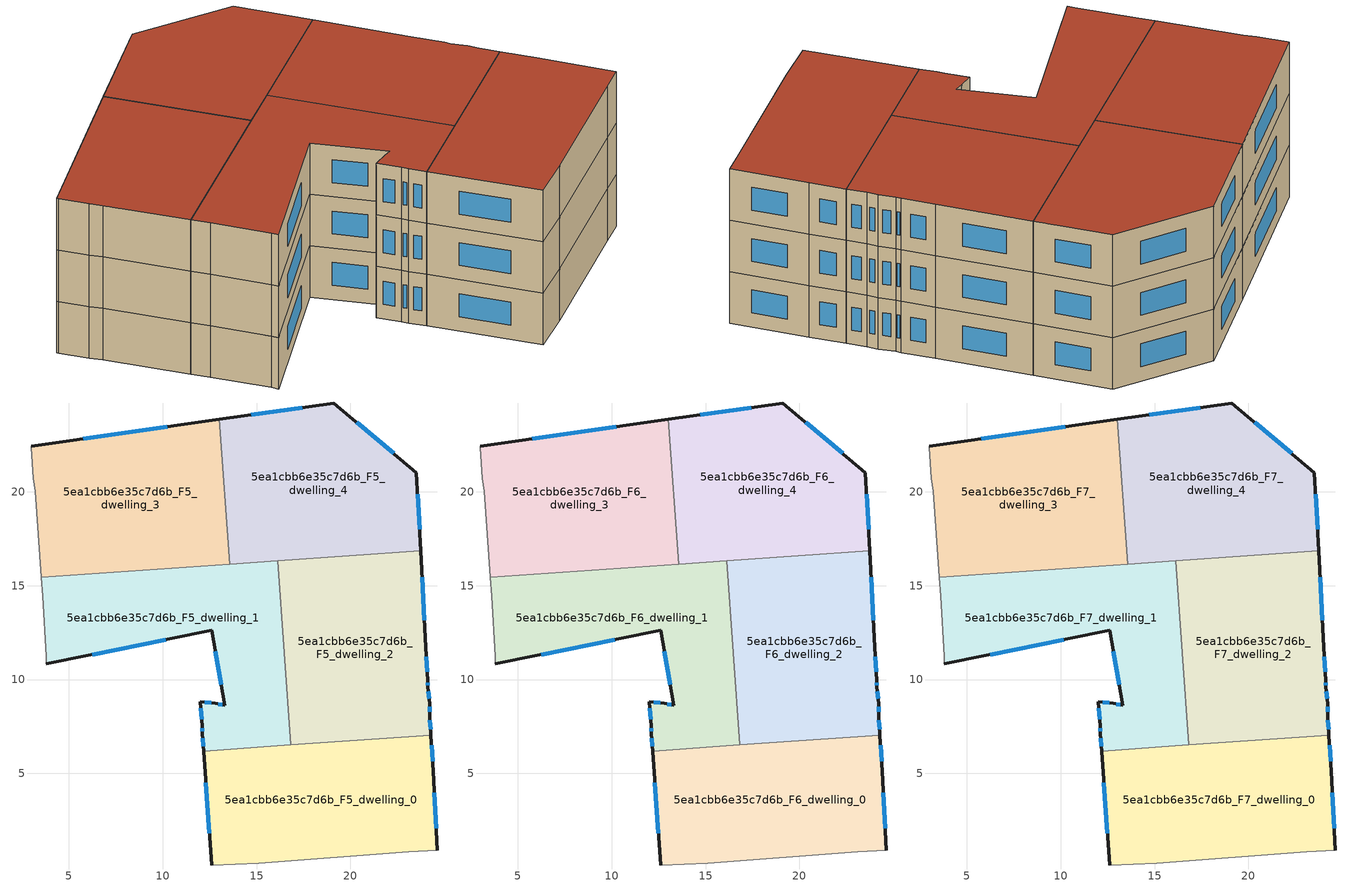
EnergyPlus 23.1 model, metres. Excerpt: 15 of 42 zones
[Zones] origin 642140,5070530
5ea1cbb6e35c7d6b_F5_dwelling_0
 floor to 5ea1cbb6e35c7d6b_F4_dwelling_0 (EU_floor_Construction): 24.29,7.04 24.42,5.12 24.62,0.92 23.12,0.82 15.11,0.22 12.61,0.12 12.18,6.19 z15
 wall outside (EU_wall_Construction): 12.18,6.19 12.61,0.12 / 24.62,0.92 24.42,5.12 24.29,7.04 z15:18
 wall adiabatic (EU_wall_Construction): 12.61,0.12 15.11,0.22 23.12,0.82 24.62,0.92 z15:18
 wall to 5ea1cbb6e35c7d6b_F5_dwelling_2 (EU_wall_Construction): 24.29,7.04 16.83,6.51 z15:18
 wall to 5ea1cbb6e35c7d6b_F5_dwelling_1 (EU_wall_Construction): 16.82,6.51 12.18,6.19 z15:18
 window (EU_Window_Construction): 12.3,4.51 12.49,1.8 / 24.38,5.65 24.33,6.51 / 24.56,2.08 24.47,3.96 z15.83:17.17
5ea1cbb6e35c7d6b_F5_dwelling_1
 floor to 5ea1cbb6e35c7d6b_F4_dwelling_1 (EU_floor_Construction): 16.13,16.33 16.82,6.51 12.18,6.19 12.11,7.12 12.11,7.52 12.01,8.83 12.81,8.72 13.31,8.62 12.61,12.63 3.81,10.83 3.81,11.23 3.61,14.43 3.53,15.44 z15
 wall outside (EU_wall_Construction): 3.81,10.83 12.61,12.63 13.31,8.62 12.81,8.72 12.01,8.83 12.11,7.52 12.11,7.12 12.18,6.19 z15:18
 wall adiabatic (EU_wall_Construction): 3.53,15.44 3.61,14.43 3.81,11.23 3.81,10.83 z15:18
 wall to 5ea1cbb6e35c7d6b_F5_dwelling_2 (EU_wall_Construction): 16.82,6.51 16.13,16.33 z15:18
 wall to 5ea1cbb6e35c7d6b_F5_dwelling_3 (EU_wall_Construction): 13.56,16.15 3.53,15.44 z15:18
 wall to 5ea1cbb6e35c7d6b_F5_dwelling_4 (EU_wall_Construction): 16.13,16.33 13.56,16.15 z15:18
 window (EU_Window_Construction): 12.11,7.41 12.11,7.23 / 12.04,8.46 12.08,7.88 / 12.59,8.75 12.23,8.8 / 13.17,8.65 12.95,8.7 / 12.8,11.52 13.12,9.73 / 6.24,11.33 10.17,12.13 / 12.13,6.86 12.16,6.45 z15.83:17.17
5ea1cbb6e35c7d6b_F5_dwelling_2
 floor to 5ea1cbb6e35c7d6b_F4_dwelling_2 (EU_floor_Construction): 23.74,16.86 24.02,11.72 24.12,9.92 24.12,9.62 24.22,8.72 24.22,8.12 24.29,7.04 16.82,6.51 16.13,16.33 z15
 wall outside (EU_wall_Construction): 24.29,7.04 24.22,8.12 24.22,8.72 24.12,9.62 24.12,9.92 24.02,11.72 23.74,16.86 z15:18
 wall to 5ea1cbb6e35c7d6b_F5_dwelling_4 (EU_wall_Construction): 23.74,16.86 16.13,16.33 z15:18
 window (EU_Window_Construction): 24.27,7.34 24.24,7.82 / 23.94,13.15 23.82,15.44 / 24.09,10.42 24.05,11.22 / 24.12,9.71 24.12,9.84 / 24.19,8.97 24.15,9.37 / 24.22,8.29 24.22,8.55 z15.83:17.17
5ea1cbb6e35c7d6b_F5_dwelling_3
 floor to 5ea1cbb6e35c7d6b_F4_dwelling_3 (EU_floor_Construction): 13.02,23.87 13.56,16.15 3.53,15.44 3.21,20.04 3.11,20.74 3.01,22.34 3.01,22.44 z15
 wall outside (EU_wall_Construction): 13.02,23.87 3.01,22.44 z15:18
 wall adiabatic (EU_wall_Construction): 3.01,22.44 3.01,22.34 3.11,20.74 3.21,20.04 3.53,15.44 z15:18
 wall to 5ea1cbb6e35c7d6b_F5_dwelling_4 (EU_wall_Construction): 13.56,16.15 13.02,23.87 z15:18
 window (EU_Window_Construction): 10.25,23.47 5.78,22.83 z15.83:17.17
5ea1cbb6e35c7d6b_F5_dwelling_4
 floor to 5ea1cbb6e35c7d6b_F4_dwelling_4 (EU_floor_Construction): 23.52,21.03 23.74,16.86 13.56,16.15 13.02,23.87 19.12,24.74 z15
 wall outside (EU_wall_Construction): 23.74,16.86 23.52,21.03 19.12,24.74 13.02,23.87 z15:18
 window (EU_Window_Construction): 17.43,24.49 14.71,24.11 / 22.3,22.06 20.34,23.71 / 23.68,18.02 23.58,19.88 z15.83:17.17
5ea1cbb6e35c7d6b_F6_dwelling_0
 floor to 5ea1cbb6e35c7d6b_F5_dwelling_0 (EU_floor_Construction): 24.29,7.04 24.42,5.12 24.62,0.92 23.12,0.82 15.11,0.22 12.61,0.12 12.18,6.19 z18
 wall outside (EU_wall_Construction): 12.18,6.19 12.61,0.12 / 24.62,0.92 24.42,5.12 24.29,7.04 z18:21
 wall adiabatic (EU_wall_Construction): 12.61,0.12 15.11,0.22 23.12,0.82 24.62,0.92 z18:21
 wall to 5ea1cbb6e35c7d6b_F6_dwelling_2 (EU_wall_Construction): 24.29,7.04 16.83,6.51 z18:21
 wall to 5ea1cbb6e35c7d6b_F6_dwelling_1 (EU_wall_Construction): 16.82,6.51 12.18,6.19 z18:21
 window (EU_Window_Construction): 12.3,4.51 12.49,1.8 / 24.38,5.65 24.33,6.51 / 24.56,2.08 24.47,3.96 z18.83:20.17
5ea1cbb6e35c7d6b_F6_dwelling_1
 floor to 5ea1cbb6e35c7d6b_F5_dwelling_1 (EU_floor_Construction): 16.13,16.33 16.82,6.51 12.18,6.19 12.11,7.12 12.11,7.52 12.01,8.83 12.81,8.72 13.31,8.62 12.61,12.63 3.81,10.83 3.81,11.23 3.61,14.43 3.53,15.44 z18
 wall outside (EU_wall_Construction): 3.81,10.83 12.61,12.63 13.31,8.62 12.81,8.72 12.01,8.83 12.11,7.52 12.11,7.12 12.18,6.19 z18:21
 wall adiabatic (EU_wall_Construction): 3.53,15.44 3.61,14.43 3.81,11.23 3.81,10.83 z18:21
 wall to 5ea1cbb6e35c7d6b_F6_dwelling_2 (EU_wall_Construction): 16.82,6.51 16.13,16.33 z18:21
 wall to 5ea1cbb6e35c7d6b_F6_dwelling_3 (EU_wall_Construction): 13.56,16.15 3.53,15.44 z18:21
 wall to 5ea1cbb6e35c7d6b_F6_dwelling_4 (EU_wall_Construction): 16.13,16.33 13.56,16.15 z18:21
 window (EU_Window_Construction): 12.11,7.41 12.11,7.23 / 12.04,8.46 12.08,7.88 / 12.59,8.75 12.23,8.8 / 13.17,8.65 12.95,8.7 / 12.8,11.52 13.12,9.73 / 6.24,11.33 10.17,12.13 / 12.13,6.86 12.16,6.45 z18.83:20.17
5ea1cbb6e35c7d6b_F6_dwelling_2
 floor to 5ea1cbb6e35c7d6b_F5_dwelling_2 (EU_floor_Construction): 23.74,16.86 24.02,11.72 24.12,9.92 24.12,9.62 24.22,8.72 24.22,8.12 24.29,7.04 16.82,6.51 16.13,16.33 z18
 wall outside (EU_wall_Construction): 24.29,7.04 24.22,8.12 24.22,8.72 24.12,9.62 24.12,9.92 24.02,11.72 23.74,16.86 z18:21
 wall to 5ea1cbb6e35c7d6b_F6_dwelling_4 (EU_wall_Construction): 23.74,16.86 16.13,16.33 z18:21
 window (EU_Window_Construction): 24.27,7.34 24.24,7.82 / 23.94,13.15 23.82,15.44 / 24.09,10.42 24.05,11.22 / 24.12,9.71 24.12,9.84 / 24.19,8.97 24.15,9.37 / 24.22,8.29 24.22,8.55 z18.83:20.17
5ea1cbb6e35c7d6b_F6_dwelling_3
 floor to 5ea1cbb6e35c7d6b_F5_dwelling_3 (EU_floor_Construction): 13.02,23.87 13.56,16.15 3.53,15.44 3.21,20.04 3.11,20.74 3.01,22.34 3.01,22.44 z18
 wall outside (EU_wall_Construction): 13.02,23.87 3.01,22.44 z18:21
 wall adiabatic (EU_wall_Construction): 3.01,22.44 3.01,22.34 3.11,20.74 3.21,20.04 3.53,15.44 z18:21
 wall to 5ea1cbb6e35c7d6b_F6_dwelling_4 (EU_wall_Construction): 13.56,16.15 13.02,23.87 z18:21
 window (EU_Window_Construction): 10.25,23.47 5.78,22.83 z18.83:20.17
5ea1cbb6e35c7d6b_F6_dwelling_4
 floor to 5ea1cbb6e35c7d6b_F5_dwelling_4 (EU_floor_Construction): 23.52,21.03 23.74,16.86 13.56,16.15 13.02,23.87 19.12,24.74 z18
 wall outside (EU_wall_Construction): 23.74,16.86 23.52,21.03 19.12,24.74 13.02,23.87 z18:21
 window (EU_Window_Construction): 17.43,24.49 14.71,24.11 / 22.3,22.06 20.34,23.71 / 23.68,18.02 23.58,19.88 z18.83:20.17
5ea1cbb6e35c7d6b_F7_dwelling_0
 floor to 5ea1cbb6e35c7d6b_F6_dwelling_0 (EU_floor_Construction): 24.29,7.04 24.42,5.12 24.62,0.92 23.12,0.82 15.11,0.22 12.61,0.12 12.18,6.19 z21
 wall outside (EU_wall_Construction): 12.18,6.19 12.61,0.12 / 24.62,0.92 24.42,5.12 24.29,7.04 z21:24
 wall adiabatic (EU_wall_Construction): 12.61,0.12 15.11,0.22 23.12,0.82 24.62,0.92 z21:24
 wall to 5ea1cbb6e35c7d6b_F7_dwelling_2 (EU_wall_Construction): 24.29,7.04 16.83,6.51 z21:24
 wall to 5ea1cbb6e35c7d6b_F7_dwelling_1 (EU_wall_Construction): 16.82,6.51 12.18,6.19 z21:24
 window (EU_Window_Construction): 12.3,4.51 12.49,1.8 / 24.38,5.65 24.33,6.51 / 24.56,2.08 24.47,3.96 z21.83:23.17
 roof outside (EU_roof_Construction): 24.62,0.92 24.42,5.12 24.29,7.04 12.18,6.19 12.61,0.12 15.11,0.22 23.12,0.82 z24
5ea1cbb6e35c7d6b_F7_dwelling_1
 floor to 5ea1cbb6e35c7d6b_F6_dwelling_1 (EU_floor_Construction): 16.13,16.33 16.82,6.51 12.18,6.19 12.11,7.12 12.11,7.52 12.01,8.83 12.81,8.72 13.31,8.62 12.61,12.63 3.81,10.83 3.81,11.23 3.61,14.43 3.53,15.44 z21
 wall outside (EU_wall_Construction): 3.81,10.83 12.61,12.63 13.31,8.62 12.81,8.72 12.01,8.83 12.11,7.52 12.11,7.12 12.18,6.19 z21:24
 wall adiabatic (EU_wall_Construction): 3.53,15.44 3.61,14.43 3.81,11.23 3.81,10.83 z21:24
 wall to 5ea1cbb6e35c7d6b_F7_dwelling_2 (EU_wall_Construction): 16.82,6.51 16.13,16.33 z21:24
 wall to 5ea1cbb6e35c7d6b_F7_dwelling_3 (EU_wall_Construction): 13.56,16.15 3.53,15.44 z21:24
 wall to 5ea1cbb6e35c7d6b_F7_dwelling_4 (EU_wall_Construction): 16.13,16.33 13.56,16.15 z21:24
 window (EU_Window_Construction): 12.11,7.41 12.11,7.23 / 12.04,8.46 12.08,7.88 / 12.59,8.75 12.23,8.8 / 13.17,8.65 12.95,8.7 / 12.8,11.52 13.12,9.73 / 6.24,11.33 10.17,12.13 / 12.13,6.86 12.16,6.45 z21.83:23.17
 roof outside (EU_roof_Construction): 16.82,6.51 16.13,16.33 3.53,15.44 3.61,14.43 3.81,11.23 3.81,10.83 12.61,12.63 13.31,8.62 12.81,8.72 12.01,8.83 12.11,7.52 12.11,7.12 12.18,6.19 z24
5ea1cbb6e35c7d6b_F7_dwelling_2
 floor to 5ea1cbb6e35c7d6b_F6_dwelling_2 (EU_floor_Construction): 23.74,16.86 24.02,11.72 24.12,9.92 24.12,9.62 24.22,8.72 24.22,8.12 24.29,7.04 16.82,6.51 16.13,16.33 z21
 wall outside (EU_wall_Construction): 24.29,7.04 24.22,8.12 24.22,8.72 24.12,9.62 24.12,9.92 24.02,11.72 23.74,16.86 z21:24
 wall to 5ea1cbb6e35c7d6b_F7_dwelling_4 (EU_wall_Construction): 23.74,16.86 16.13,16.33 z21:24
 window (EU_Window_Construction): 24.27,7.34 24.24,7.82 / 23.94,13.15 23.82,15.44 / 24.09,10.42 24.05,11.22 / 24.12,9.71 24.12,9.84 / 24.19,8.97 24.15,9.37 / 24.22,8.29 24.22,8.55 z21.83:23.17
 roof outside (EU_roof_Construction): 24.29,7.04 24.22,8.12 24.22,8.72 24.12,9.62 24.12,9.92 24.02,11.72 23.74,16.86 16.13,16.33 16.82,6.51 z24
5ea1cbb6e35c7d6b_F7_dwelling_3
 floor to 5ea1cbb6e35c7d6b_F6_dwelling_3 (EU_floor_Construction): 13.02,23.87 13.56,16.15 3.53,15.44 3.21,20.04 3.11,20.74 3.01,22.34 3.01,22.44 z21
 wall outside (EU_wall_Construction): 13.02,23.87 3.01,22.44 z21:24
 wall adiabatic (EU_wall_Construction): 3.01,22.44 3.01,22.34 3.11,20.74 3.21,20.04 3.53,15.44 z21:24
 wall to 5ea1cbb6e35c7d6b_F7_dwelling_4 (EU_wall_Construction): 13.56,16.15 13.02,23.87 z21:24
 window (EU_Window_Construction): 10.25,23.47 5.78,22.83 z21.83:23.17
 roof outside (EU_roof_Construction): 13.56,16.15 13.02,23.87 3.01,22.44 3.01,22.34 3.11,20.74 3.21,20.04 3.53,15.44 z24
5ea1cbb6e35c7d6b_F7_dwelling_4
 floor to 5ea1cbb6e35c7d6b_F6_dwelling_4 (EU_floor_Construction): 23.52,21.03 23.74,16.86 13.56,16.15 13.02,23.87 19.12,24.74 z21
 wall outside (EU_wall_Construction): 23.74,16.86 23.52,21.03 19.12,24.74 13.02,23.87 z21:24
 window (EU_Window_Construction): 17.43,24.49 14.71,24.11 / 22.3,22.06 20.34,23.71 / 23.68,18.02 23.58,19.88 z21.83:23.17
 roof outside (EU_roof_Construction): 23.74,16.86 23.52,21.03 19.12,24.74 13.02,23.87 13.56,16.15 z24
[Building]
EU S2 Campaign: North Axis=0; Terrain=City; Solar Distribution=FullExterior
[Site:Location]
Lyon-Bron: Latitude=45.75; Longitude=5; Time Zone=1; Elevation=198
[SizingPeriod:WeatherFileDays]
AnnualSizingPeriod: Begin Month=1; Begin Day of Month=1; End Month=12; End Day of Month=31; Day of Week for Start Day=Monday; Use Weather File Daylight Saving Period=No; Use Weather File Rain and Snow Indicators=No
[MATERIAL]
EU_InternalMass_Material: Roughness=MediumRough; Thickness=0.1; Conductivity=1; Density=1800; Specific Heat=900; Thermal Absorptance=0.9; Solar Absorptance=0.7; Visible Absorptance=0.7
[MATERIAL:NOMASS] Roughness=MediumRough; Thermal Absorptance=0.9; Solar Absorptance=0.7; Visible Absorptance=0.7
Name | Thermal Resistance
EU_wall_NoMass | 1.97775
EU_roof_NoMass | 1.81626
EU_floor_NoMass | 1.84812
[WINDOWMATERIAL:SIMPLEGLAZINGSYSTEM]
EU_Window_SimpleGlazing: UFactor=3.27502; Solar Heat Gain Coefficient=0.76; Visible Transmittance=0.76
[CONSTRUCTION]
EU_wall_Construction: EU_wall_NoMass
EU_roof_Construction: EU_roof_NoMass
EU_floor_Construction: EU_floor_NoMass
EU_Window_Construction: EU_Window_SimpleGlazing
EU_InternalMass_Construction: EU_InternalMass_Material
[ZONE] Type=1; Multiplier=1; Ceiling Height=autocalculate; Floor Area=autocalculate; Part of Total Floor Area=Yes
Name | Volume
5ea1cbb6e35c7d6b_F5_dwelling_0; 5ea1cbb6e35c7d6b_F6_dwelling_0; 5ea1cbb6e35c7d6b_F7_dwelling_0 | 222.828
5ea1cbb6e35c7d6b_F5_dwelling_1; 5ea1cbb6e35c7d6b_F6_dwelling_1; 5ea1cbb6e35c7d6b_F7_dwelling_1 | 222.833
5ea1cbb6e35c7d6b_F5_dwelling_2; 5ea1cbb6e35c7d6b_F6_dwelling_2; 5ea1cbb6e35c7d6b_F7_dwelling_2 | 222.82
5ea1cbb6e35c7d6b_F5_dwelling_3; 5ea1cbb6e35c7d6b_F6_dwelling_3; 5ea1cbb6e35c7d6b_F7_dwelling_3 | 222.812
5ea1cbb6e35c7d6b_F5_dwelling_4; 5ea1cbb6e35c7d6b_F6_dwelling_4; 5ea1cbb6e35c7d6b_F7_dwelling_4 | 222.839
[INTERNALMASS] Construction=EU_InternalMass_Construction
Name | Zone or ZoneList | Surface Area
5ea1cbb6e35c7d6b_F5_dwelling_0_EU_InternalMass | 5ea1cbb6e35c7d6b_F5_dwelling_0 | 74.2759
5ea1cbb6e35c7d6b_F5_dwelling_1_EU_InternalMass | 5ea1cbb6e35c7d6b_F5_dwelling_1 | 74.2773
5ea1cbb6e35c7d6b_F5_dwelling_2_EU_InternalMass | 5ea1cbb6e35c7d6b_F5_dwelling_2 | 74.2741
5ea1cbb6e35c7d6b_F5_dwelling_3_EU_InternalMass | 5ea1cbb6e35c7d6b_F5_dwelling_3 | 74.2711
5ea1cbb6e35c7d6b_F5_dwelling_4_EU_InternalMass | 5ea1cbb6e35c7d6b_F5_dwelling_4 | 74.2788
5ea1cbb6e35c7d6b_F6_dwelling_0_EU_InternalMass | 5ea1cbb6e35c7d6b_F6_dwelling_0 | 74.2759
5ea1cbb6e35c7d6b_F6_dwelling_1_EU_InternalMass | 5ea1cbb6e35c7d6b_F6_dwelling_1 | 74.2773
5ea1cbb6e35c7d6b_F6_dwelling_2_EU_InternalMass | 5ea1cbb6e35c7d6b_F6_dwelling_2 | 74.2741
5ea1cbb6e35c7d6b_F6_dwelling_3_EU_InternalMass | 5ea1cbb6e35c7d6b_F6_dwelling_3 | 74.2711
5ea1cbb6e35c7d6b_F6_dwelling_4_EU_InternalMass | 5ea1cbb6e35c7d6b_F6_dwelling_4 | 74.2788
5ea1cbb6e35c7d6b_F7_dwelling_0_EU_InternalMass | 5ea1cbb6e35c7d6b_F7_dwelling_0 | 74.2759
5ea1cbb6e35c7d6b_F7_dwelling_1_EU_InternalMass | 5ea1cbb6e35c7d6b_F7_dwelling_1 | 74.2773
5ea1cbb6e35c7d6b_F7_dwelling_2_EU_InternalMass | 5ea1cbb6e35c7d6b_F7_dwelling_2 | 74.2741
5ea1cbb6e35c7d6b_F7_dwelling_3_EU_InternalMass | 5ea1cbb6e35c7d6b_F7_dwelling_3 | 74.2711
5ea1cbb6e35c7d6b_F7_dwelling_4_EU_InternalMass | 5ea1cbb6e35c7d6b_F7_dwelling_4 | 74.2788
[OTHEREQUIPMENT] Fuel Type=Electricity; Design Level Calculation Method=Watts/Area; Power per Zone Floor Area=1; Fraction Latent=0; Fraction Radiant=0; Fraction Lost=0; Carbon Dioxide Generation Rate=0; EndUse Subcategory=EU_Step8_InternalGains
Name | Zone or ZoneList or Space or SpaceList | Schedule
EU_Step8_InternalGain_5ea1cbb6e35c7d6b_F5_dwelling_0_f000 | 5ea1cbb6e35c7d6b_F5_dwelling_0 | EU_Step8_GainSchedule_5ea1cbb6e35c7d6b_F5_dwelling_0_f000
EU_Step8_InternalGain_5ea1cbb6e35c7d6b_F5_dwelling_1_f000 | 5ea1cbb6e35c7d6b_F5_dwelling_1 | EU_Step8_GainSchedule_5ea1cbb6e35c7d6b_F5_dwelling_1_f000
EU_Step8_InternalGain_5ea1cbb6e35c7d6b_F5_dwelling_2_f000 | 5ea1cbb6e35c7d6b_F5_dwelling_2 | EU_Step8_GainSchedule_5ea1cbb6e35c7d6b_F5_dwelling_2_f000
EU_Step8_InternalGain_5ea1cbb6e35c7d6b_F5_dwelling_3_f000 | 5ea1cbb6e35c7d6b_F5_dwelling_3 | EU_Step8_GainSchedule_5ea1cbb6e35c7d6b_F5_dwelling_3_f000
EU_Step8_InternalGain_5ea1cbb6e35c7d6b_F5_dwelling_4_f000 | 5ea1cbb6e35c7d6b_F5_dwelling_4 | EU_Step8_GainSchedule_5ea1cbb6e35c7d6b_F5_dwelling_4_f000
EU_Step8_InternalGain_5ea1cbb6e35c7d6b_F6_dwelling_0_f000 | 5ea1cbb6e35c7d6b_F6_dwelling_0 | EU_Step8_GainSchedule_5ea1cbb6e35c7d6b_F6_dwelling_0_f000
EU_Step8_InternalGain_5ea1cbb6e35c7d6b_F6_dwelling_1_f000 | 5ea1cbb6e35c7d6b_F6_dwelling_1 | EU_Step8_GainSchedule_5ea1cbb6e35c7d6b_F6_dwelling_1_f000
EU_Step8_InternalGain_5ea1cbb6e35c7d6b_F6_dwelling_2_f000 | 5ea1cbb6e35c7d6b_F6_dwelling_2 | EU_Step8_GainSchedule_5ea1cbb6e35c7d6b_F6_dwelling_2_f000
EU_Step8_InternalGain_5ea1cbb6e35c7d6b_F6_dwelling_3_f000 | 5ea1cbb6e35c7d6b_F6_dwelling_3 | EU_Step8_GainSchedule_5ea1cbb6e35c7d6b_F6_dwelling_3_f000
EU_Step8_InternalGain_5ea1cbb6e35c7d6b_F6_dwelling_4_f000 | 5ea1cbb6e35c7d6b_F6_dwelling_4 | EU_Step8_GainSchedule_5ea1cbb6e35c7d6b_F6_dwelling_4_f000
EU_Step8_InternalGain_5ea1cbb6e35c7d6b_F7_dwelling_0_f000 | 5ea1cbb6e35c7d6b_F7_dwelling_0 | EU_Step8_GainSchedule_5ea1cbb6e35c7d6b_F7_dwelling_0_f000
EU_Step8_InternalGain_5ea1cbb6e35c7d6b_F7_dwelling_1_f000 | 5ea1cbb6e35c7d6b_F7_dwelling_1 | EU_Step8_GainSchedule_5ea1cbb6e35c7d6b_F7_dwelling_1_f000
EU_Step8_InternalGain_5ea1cbb6e35c7d6b_F7_dwelling_2_f000 | 5ea1cbb6e35c7d6b_F7_dwelling_2 | EU_Step8_GainSchedule_5ea1cbb6e35c7d6b_F7_dwelling_2_f000
EU_Step8_InternalGain_5ea1cbb6e35c7d6b_F7_dwelling_3_f000 | 5ea1cbb6e35c7d6b_F7_dwelling_3 | EU_Step8_GainSchedule_5ea1cbb6e35c7d6b_F7_dwelling_3_f000
EU_Step8_InternalGain_5ea1cbb6e35c7d6b_F7_dwelling_4_f000 | 5ea1cbb6e35c7d6b_F7_dwelling_4 | EU_Step8_GainSchedule_5ea1cbb6e35c7d6b_F7_dwelling_4_f000
[ZONEVENTILATION:DESIGNFLOWRATE] Schedule=EU_AlwaysOn; Design Flow Rate Calculation Method=AirChanges/Hour; Air Changes per Hour=0.759424; Ventilation Type=Natural; Fan Pressure Rise=0; Fan Total Efficiency=1; Constant Term Coefficient=1; Temperature Term Coefficient=0; Velocity Term Coefficient=0; Velocity Squared Term Coefficient=0; Minimum Indoor Temperature=-100; Maximum Indoor Temperature=100; Delta Temperature=-100; Minimum Outdoor Temperature=-100; Maximum Outdoor Temperature=100; Maximum Wind Speed=40
Name | Zone or ZoneList or Space or SpaceList
EU_ConstantAir_5ea1cbb6e35c7d6b_F5_dwelling_0 | 5ea1cbb6e35c7d6b_F5_dwelling_0
EU_ConstantAir_5ea1cbb6e35c7d6b_F5_dwelling_1 | 5ea1cbb6e35c7d6b_F5_dwelling_1
EU_ConstantAir_5ea1cbb6e35c7d6b_F5_dwelling_2 | 5ea1cbb6e35c7d6b_F5_dwelling_2
EU_ConstantAir_5ea1cbb6e35c7d6b_F5_dwelling_3 | 5ea1cbb6e35c7d6b_F5_dwelling_3
EU_ConstantAir_5ea1cbb6e35c7d6b_F5_dwelling_4 | 5ea1cbb6e35c7d6b_F5_dwelling_4
EU_ConstantAir_5ea1cbb6e35c7d6b_F6_dwelling_0 | 5ea1cbb6e35c7d6b_F6_dwelling_0
EU_ConstantAir_5ea1cbb6e35c7d6b_F6_dwelling_1 | 5ea1cbb6e35c7d6b_F6_dwelling_1
EU_ConstantAir_5ea1cbb6e35c7d6b_F6_dwelling_2 | 5ea1cbb6e35c7d6b_F6_dwelling_2
EU_ConstantAir_5ea1cbb6e35c7d6b_F6_dwelling_3 | 5ea1cbb6e35c7d6b_F6_dwelling_3
EU_ConstantAir_5ea1cbb6e35c7d6b_F6_dwelling_4 | 5ea1cbb6e35c7d6b_F6_dwelling_4
EU_ConstantAir_5ea1cbb6e35c7d6b_F7_dwelling_0 | 5ea1cbb6e35c7d6b_F7_dwelling_0
EU_ConstantAir_5ea1cbb6e35c7d6b_F7_dwelling_1 | 5ea1cbb6e35c7d6b_F7_dwelling_1
EU_ConstantAir_5ea1cbb6e35c7d6b_F7_dwelling_2 | 5ea1cbb6e35c7d6b_F7_dwelling_2
EU_ConstantAir_5ea1cbb6e35c7d6b_F7_dwelling_3 | 5ea1cbb6e35c7d6b_F7_dwelling_3
EU_ConstantAir_5ea1cbb6e35c7d6b_F7_dwelling_4 | 5ea1cbb6e35c7d6b_F7_dwelling_4
[HVACTEMPLATE:THERMOSTAT] Constant Heating Setpoint=20; Constant Cooling Setpoint=50
EU_HeatOnly_5ea1cbb6e35c7d6b_F0_dwelling_0; EU_HeatOnly_5ea1cbb6e35c7d6b_F0_dwelling_1; EU_HeatOnly_5ea1cbb6e35c7d6b_F0_dwelling_2; EU_HeatOnly_5ea1cbb6e35c7d6b_F0_dwelling_3; EU_HeatOnly_5ea1cbb6e35c7d6b_F0_dwelling_4; EU_HeatOnly_5ea1cbb6e35c7d6b_F0_dwelling_5; EU_HeatOnly_5ea1cbb6e35c7d6b_F1_dwelling_0; EU_HeatOnly_5ea1cbb6e35c7d6b_F1_dwelling_1; EU_HeatOnly_5ea1cbb6e35c7d6b_F1_dwelling_2; EU_HeatOnly_5ea1cbb6e35c7d6b_F1_dwelling_3; EU_HeatOnly_5ea1cbb6e35c7d6b_F1_dwelling_4; EU_HeatOnly_5ea1cbb6e35c7d6b_F1_dwelling_5; EU_HeatOnly_5ea1cbb6e35c7d6b_F2_dwelling_0; EU_HeatOnly_5ea1cbb6e35c7d6b_F2_dwelling_1; EU_HeatOnly_5ea1cbb6e35c7d6b_F2_dwelling_2; EU_HeatOnly_5ea1cbb6e35c7d6b_F2_dwelling_3; EU_HeatOnly_5ea1cbb6e35c7d6b_F2_dwelling_4; EU_HeatOnly_5ea1cbb6e35c7d6b_F3_dwelling_0; EU_HeatOnly_5ea1cbb6e35c7d6b_F3_dwelling_1; EU_HeatOnly_5ea1cbb6e35c7d6b_F3_dwelling_2; EU_HeatOnly_5ea1cbb6e35c7d6b_F3_dwelling_3; EU_HeatOnly_5ea1cbb6e35c7d6b_F3_dwelling_4; EU_HeatOnly_5ea1cbb6e35c7d6b_F4_dwelling_0; EU_HeatOnly_5ea1cbb6e35c7d6b_F4_dwelling_1; EU_HeatOnly_5ea1cbb6e35c7d6b_F4_dwelling_2; EU_HeatOnly_5ea1cbb6e35c7d6b_F4_dwelling_3; EU_HeatOnly_5ea1cbb6e35c7d6b_F4_dwelling_4; EU_HeatOnly_5ea1cbb6e35c7d6b_F5_dwelling_0; EU_HeatOnly_5ea1cbb6e35c7d6b_F5_dwelling_1; EU_HeatOnly_5ea1cbb6e35c7d6b_F5_dwelling_2; EU_HeatOnly_5ea1cbb6e35c7d6b_F5_dwelling_3; EU_HeatOnly_5ea1cbb6e35c7d6b_F5_dwelling_4; EU_HeatOnly_5ea1cbb6e35c7d6b_F6_dwelling_0; EU_HeatOnly_5ea1cbb6e35c7d6b_F6_dwelling_1; EU_HeatOnly_5ea1cbb6e35c7d6b_F6_dwelling_2; EU_HeatOnly_5ea1cbb6e35c7d6b_F6_dwelling_3; EU_HeatOnly_5ea1cbb6e35c7d6b_F6_dwelling_4; EU_HeatOnly_5ea1cbb6e35c7d6b_F7_dwelling_0; EU_HeatOnly_5ea1cbb6e35c7d6b_F7_dwelling_1; EU_HeatOnly_5ea1cbb6e35c7d6b_F7_dwelling_2; EU_HeatOnly_5ea1cbb6e35c7d6b_F7_dwelling_3; EU_HeatOnly_5ea1cbb6e35c7d6b_F7_dwelling_4
[HVACTEMPLATE:ZONE:IDEALLOADSAIRSYSTEM] System Availability Schedule=EU_AlwaysOn; Maximum Heating Supply Air Temperature=50; Minimum Cooling Supply Air Temperature=13; Maximum Heating Supply Air Humidity Ratio=0.0156; Minimum Cooling Supply Air Humidity Ratio=0.0077; Heating Limit=NoLimit; Cooling Limit=NoLimit; Heating Availability Schedule=EU_AlwaysOn; Cooling Availability Schedule=EU_CoolingOff; Dehumidification Control Type=ConstantSensibleHeatRatio; Cooling Sensible Heat Ratio=0.7; Dehumidification Setpoint=60; Humidification Control Type=None; Humidification Setpoint=30; Outdoor Air Method=None; Outdoor Air Flow Rate per Person=0.00944; Outdoor Air Flow Rate per Zone Floor Area=0; Outdoor Air Flow Rate per Zone=0; Demand Controlled Ventilation Type=None; Outdoor Air Economizer Type=NoEconomizer; Heat Recovery Type=None; Sensible Heat Recovery Effectiveness=0.7; Latent Heat Recovery Effectiveness=0.65
Name | Template Thermostat
5ea1cbb6e35c7d6b_F5_dwelling_0 | EU_HeatOnly_5ea1cbb6e35c7d6b_F5_dwelling_0
5ea1cbb6e35c7d6b_F5_dwelling_1 | EU_HeatOnly_5ea1cbb6e35c7d6b_F5_dwelling_1
5ea1cbb6e35c7d6b_F5_dwelling_2 | EU_HeatOnly_5ea1cbb6e35c7d6b_F5_dwelling_2
5ea1cbb6e35c7d6b_F5_dwelling_3 | EU_HeatOnly_5ea1cbb6e35c7d6b_F5_dwelling_3
5ea1cbb6e35c7d6b_F5_dwelling_4 | EU_HeatOnly_5ea1cbb6e35c7d6b_F5_dwelling_4
5ea1cbb6e35c7d6b_F6_dwelling_0 | EU_HeatOnly_5ea1cbb6e35c7d6b_F6_dwelling_0
5ea1cbb6e35c7d6b_F6_dwelling_1 | EU_HeatOnly_5ea1cbb6e35c7d6b_F6_dwelling_1
5ea1cbb6e35c7d6b_F6_dwelling_2 | EU_HeatOnly_5ea1cbb6e35c7d6b_F6_dwelling_2
5ea1cbb6e35c7d6b_F6_dwelling_3 | EU_HeatOnly_5ea1cbb6e35c7d6b_F6_dwelling_3
5ea1cbb6e35c7d6b_F6_dwelling_4 | EU_HeatOnly_5ea1cbb6e35c7d6b_F6_dwelling_4
5ea1cbb6e35c7d6b_F7_dwelling_0 | EU_HeatOnly_5ea1cbb6e35c7d6b_F7_dwelling_0
5ea1cbb6e35c7d6b_F7_dwelling_1 | EU_HeatOnly_5ea1cbb6e35c7d6b_F7_dwelling_1
5ea1cbb6e35c7d6b_F7_dwelling_2 | EU_HeatOnly_5ea1cbb6e35c7d6b_F7_dwelling_2
5ea1cbb6e35c7d6b_F7_dwelling_3 | EU_HeatOnly_5ea1cbb6e35c7d6b_F7_dwelling_3
5ea1cbb6e35c7d6b_F7_dwelling_4 | EU_HeatOnly_5ea1cbb6e35c7d6b_F7_dwelling_4
[SIZING:ZONE] Zone Cooling Design Supply Air Temperature Input Method=SupplyAirTemperature; Zone Cooling Design Supply Air Temperature=13; Zone Heating Design Supply Air Temperature Input Method=SupplyAirTemperature; Zone Heating Design Supply Air Temperature=50; Zone Cooling Design Supply Air Humidity Ratio=0.008; Zone Heating Design Supply Air Humidity Ratio=0.008; Cooling Design Air Flow Method=DesignDay; Cooling Design Air Flow Rate=0; Cooling Minimum Air Flow per Zone Floor Area=0.000762; Cooling Minimum Air Flow=0; Cooling Minimum Air Flow Fraction=0.2; Heating Design Air Flow Method=DesignDay; Heating Design Air Flow Rate=0; Heating Maximum Air Flow per Zone Floor Area=0.002032; Heating Maximum Air Flow=0.141576; Heating Maximum Air Flow Fraction=0.3; Account for Dedicated Outdoor Air System=No; Dedicated Outdoor Air System Control Strategy=NeutralSupplyAir; Dedicated Outdoor Air Low Setpoint Temperature for Design=autosize; Dedicated Outdoor Air High Setpoint Temperature for Design=autosize; Zone Load Sizing Method=Sensible Load Only No Latent Load; Zone Latent Cooling Design Supply Air Humidity Ratio Input Method=HumidityRatioDifference; Zone Cooling Design Supply Air Humidity Ratio Difference=0.005; Zone Latent Heating Design Supply Air Humidity Ratio Input Method=HumidityRatioDifference; Zone Humidification Design Supply Air Humidity Ratio Difference=0.005
5ea1cbb6e35c7d6b_F5_dwelling_0; 5ea1cbb6e35c7d6b_F5_dwelling_1; 5ea1cbb6e35c7d6b_F5_dwelling_2; 5ea1cbb6e35c7d6b_F5_dwelling_3; 5ea1cbb6e35c7d6b_F5_dwelling_4; 5ea1cbb6e35c7d6b_F6_dwelling_0; 5ea1cbb6e35c7d6b_F6_dwelling_1; 5ea1cbb6e35c7d6b_F6_dwelling_2; 5ea1cbb6e35c7d6b_F6_dwelling_3; 5ea1cbb6e35c7d6b_F6_dwelling_4; 5ea1cbb6e35c7d6b_F7_dwelling_0; 5ea1cbb6e35c7d6b_F7_dwelling_1; 5ea1cbb6e35c7d6b_F7_dwelling_2; 5ea1cbb6e35c7d6b_F7_dwelling_3; 5ea1cbb6e35c7d6b_F7_dwelling_4
[SCHEDULE:CONSTANT]
Name | Hourly Value
EU_AlwaysOn | 1
EU_CoolingOff | 0
[SCHEDULE:FILE] Column Number=1; Rows to Skip at Top=0; Number of Hours of Data=8760; Column Separator=Comma; Interpolate to Timestep=No; Minutes per Item=60; Adjust Schedule for Daylight Savings=Yes
Name | File
EU_Step8_GainSchedule_5ea1cbb6e35c7d6b_F5_dwelling_0_f000 | ../../schedules/5ea1cbb6e35c7d6b/5ea1cbb6e35c7d6b_F5_dwelling_0_f000_gain.csv
EU_Step8_GainSchedule_5ea1cbb6e35c7d6b_F5_dwelling_1_f000 | ../../schedules/5ea1cbb6e35c7d6b/5ea1cbb6e35c7d6b_F5_dwelling_1_f000_gain.csv
EU_Step8_GainSchedule_5ea1cbb6e35c7d6b_F5_dwelling_2_f000 | ../../schedules/5ea1cbb6e35c7d6b/5ea1cbb6e35c7d6b_F5_dwelling_2_f000_gain.csv
EU_Step8_GainSchedule_5ea1cbb6e35c7d6b_F5_dwelling_3_f000 | ../../schedules/5ea1cbb6e35c7d6b/5ea1cbb6e35c7d6b_F5_dwelling_3_f000_gain.csv
EU_Step8_GainSchedule_5ea1cbb6e35c7d6b_F5_dwelling_4_f000 | ../../schedules/5ea1cbb6e35c7d6b/5ea1cbb6e35c7d6b_F5_dwelling_4_f000_gain.csv
EU_Step8_GainSchedule_5ea1cbb6e35c7d6b_F6_dwelling_0_f000 | ../../schedules/5ea1cbb6e35c7d6b/5ea1cbb6e35c7d6b_F6_dwelling_0_f000_gain.csv
EU_Step8_GainSchedule_5ea1cbb6e35c7d6b_F6_dwelling_1_f000 | ../../schedules/5ea1cbb6e35c7d6b/5ea1cbb6e35c7d6b_F6_dwelling_1_f000_gain.csv
EU_Step8_GainSchedule_5ea1cbb6e35c7d6b_F6_dwelling_2_f000 | ../../schedules/5ea1cbb6e35c7d6b/5ea1cbb6e35c7d6b_F6_dwelling_2_f000_gain.csv
EU_Step8_GainSchedule_5ea1cbb6e35c7d6b_F6_dwelling_3_f000 | ../../schedules/5ea1cbb6e35c7d6b/5ea1cbb6e35c7d6b_F6_dwelling_3_f000_gain.csv
EU_Step8_GainSchedule_5ea1cbb6e35c7d6b_F6_dwelling_4_f000 | ../../schedules/5ea1cbb6e35c7d6b/5ea1cbb6e35c7d6b_F6_dwelling_4_f000_gain.csv
EU_Step8_GainSchedule_5ea1cbb6e35c7d6b_F7_dwelling_0_f000 | ../../schedules/5ea1cbb6e35c7d6b/5ea1cbb6e35c7d6b_F7_dwelling_0_f000_gain.csv
EU_Step8_GainSchedule_5ea1cbb6e35c7d6b_F7_dwelling_1_f000 | ../../schedules/5ea1cbb6e35c7d6b/5ea1cbb6e35c7d6b_F7_dwelling_1_f000_gain.csv
EU_Step8_GainSchedule_5ea1cbb6e35c7d6b_F7_dwelling_2_f000 | ../../schedules/5ea1cbb6e35c7d6b/5ea1cbb6e35c7d6b_F7_dwelling_2_f000_gain.csv
EU_Step8_GainSchedule_5ea1cbb6e35c7d6b_F7_dwelling_3_f000 | ../../schedules/5ea1cbb6e35c7d6b/5ea1cbb6e35c7d6b_F7_dwelling_3_f000_gain.csv
EU_Step8_GainSchedule_5ea1cbb6e35c7d6b_F7_dwelling_4_f000 | ../../schedules/5ea1cbb6e35c7d6b/5ea1cbb6e35c7d6b_F7_dwelling_4_f000_gain.csv
